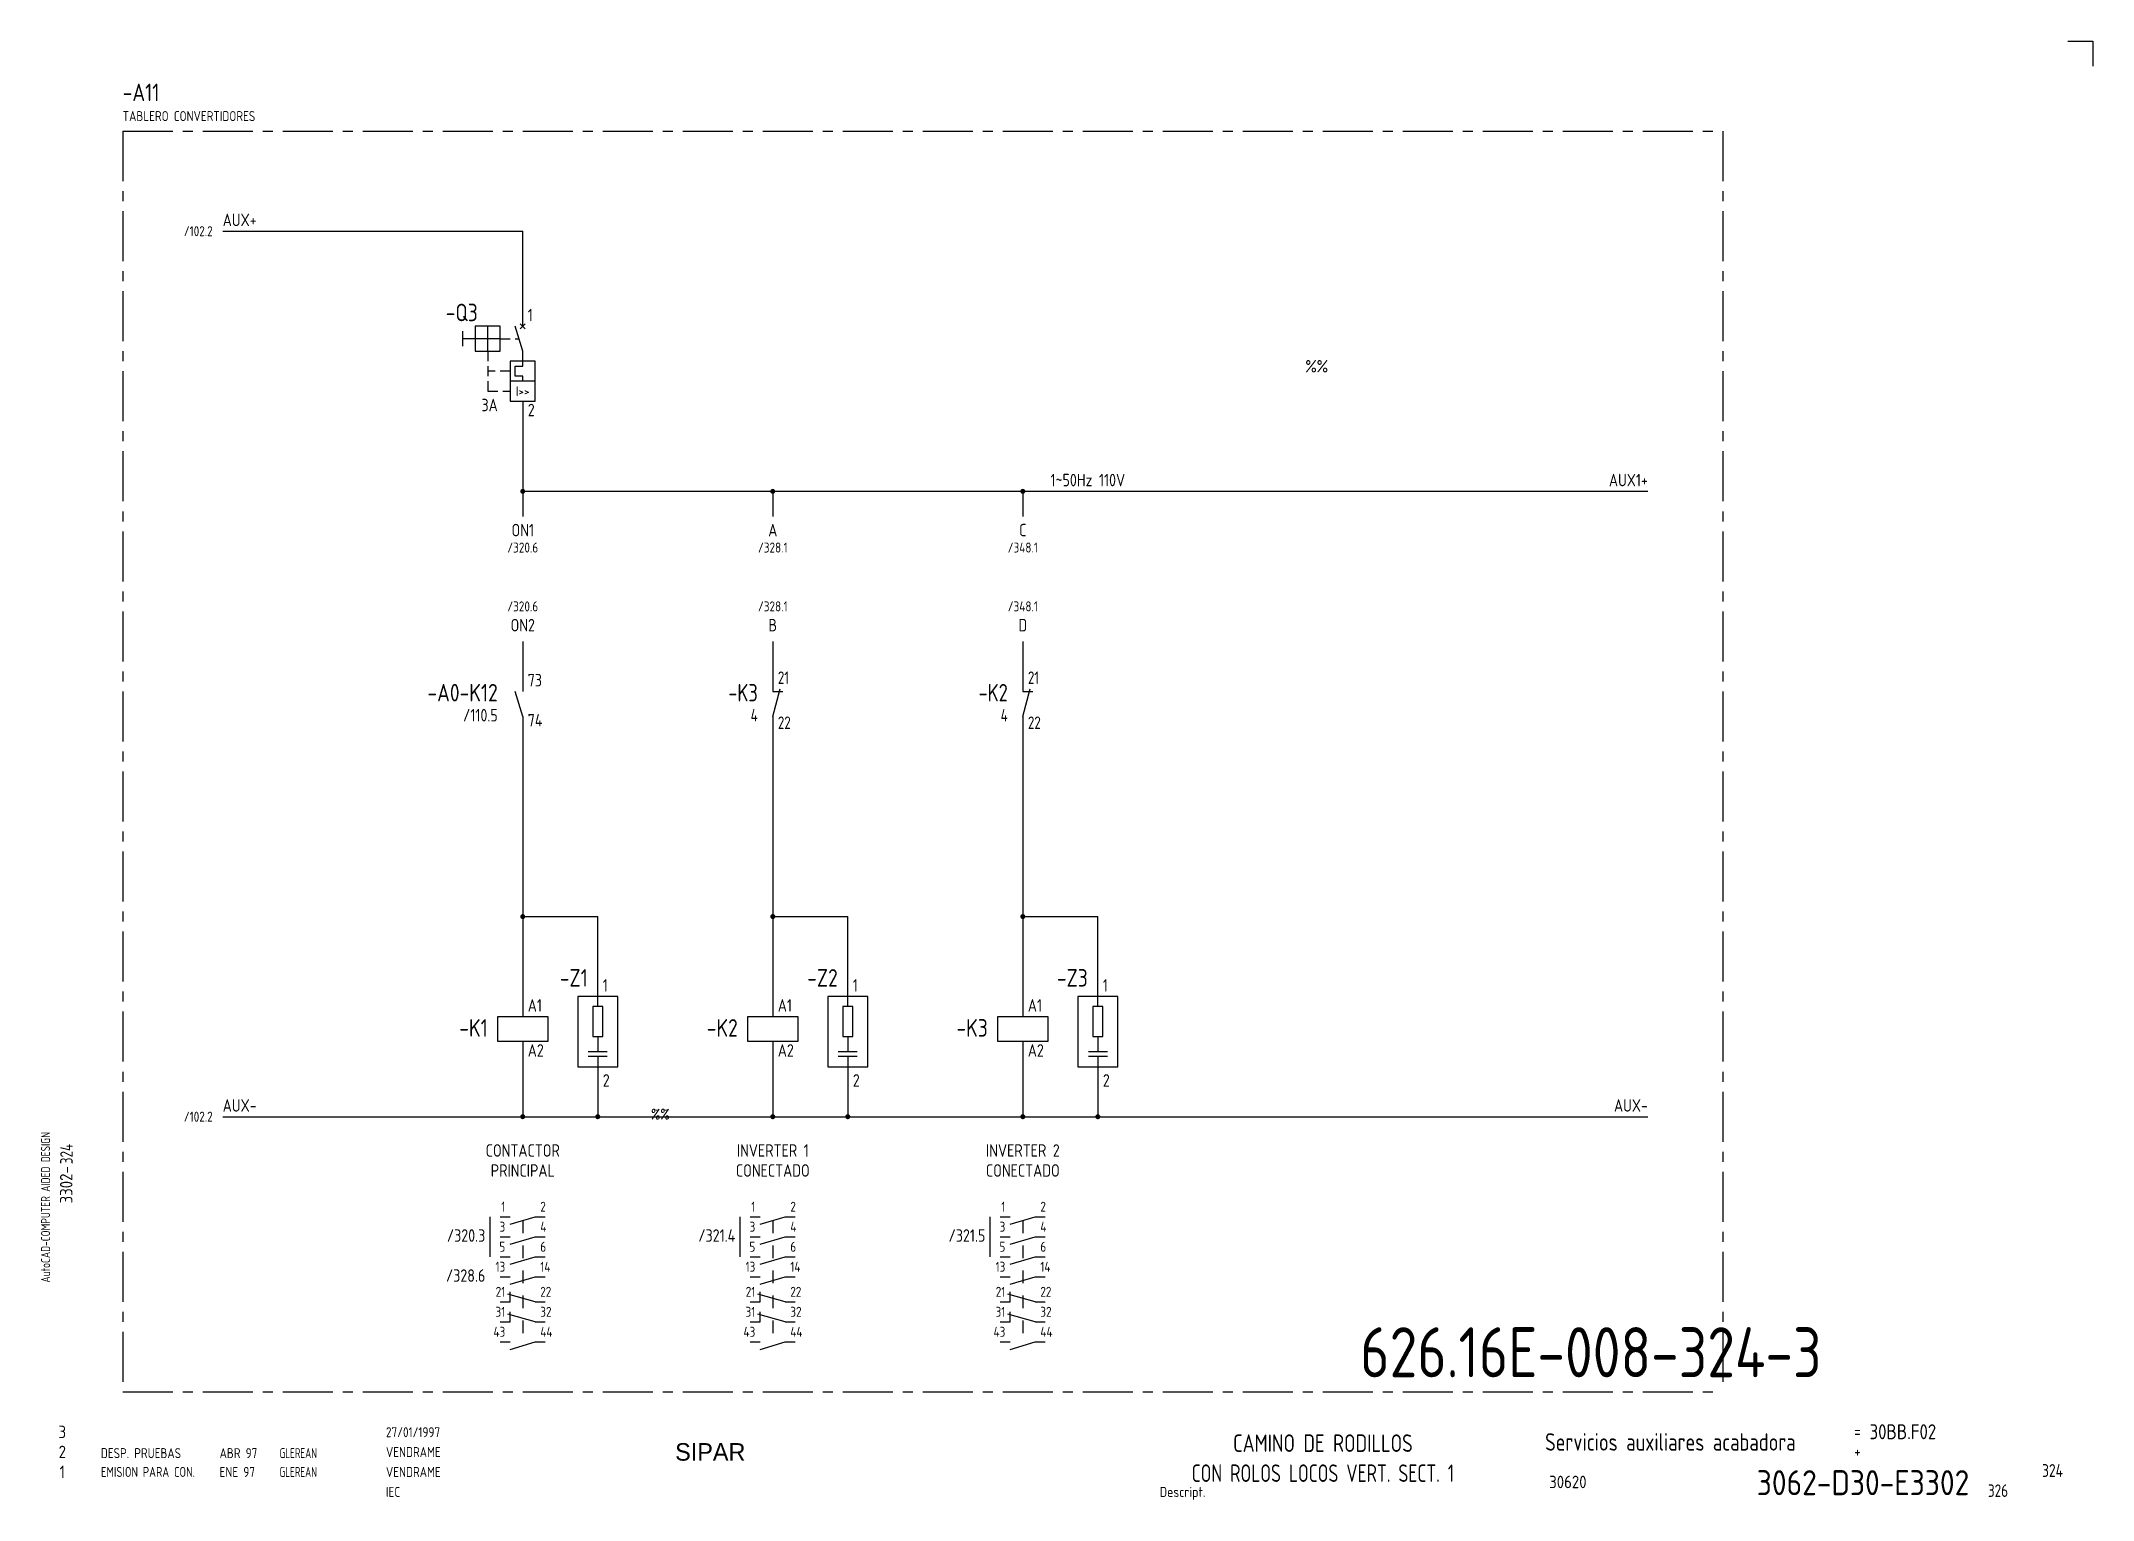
# Model space of a CAD drawing. Extents: x 10 to 420, y 5 to 297.
import ezdxf
from ezdxf.enums import TextEntityAlignment as Align

# ---------------------------------------------------------------- set-up
doc = ezdxf.new("R2010")
doc.units = 0
doc.header["$LTSCALE"] = 8
doc.header["$MEASUREMENT"] = 0
for name, pattern in [('CENTER', [2, 1.25, -0.25, 0.25, -0.25]), ('HIDDEN', [0.375, 0.25, -0.125]), ('HIDDEN1', [0.625, 0.3125, -0.3125])]:
    doc.linetypes.add(name, pattern=pattern)
doc.layers.get('0').update_dxf_attribs({"linetype": 'CONTINUOUS'})
doc.layers.add('CART', color=7, linetype='CONTINUOUS')
doc.styles.add('DIN', font='DIN', dxfattribs={"width": 0.85})
doc.styles.add('SIMPLEX', font='SIMPLEX', dxfattribs={"width": 0.9})
doc.styles.add('UNIV', font='UNIV')

# ---------------------------------------------------------------- blocks, each defined once
blk = doc.blocks.new('WB-FG100')
at = {"layer": 'CART', "color": 1}
for p, q in [((415, 297), (420, 297)), ((420, 297), (420, 292))]:
    blk.add_line(p, q, dxfattribs=at)
at = {"layer": 'CART', "color": 1, "style": 'DIN', "width": 0.8}
blk.add_text('AutoCAD-COMPUTER AIDED DESIGN', height=1.8, rotation=90, dxfattribs=at).set_placement((11.47, 48.84))
at = {"layer": 'CART', "color": 3, "style": 'DIN', "width": 0.8}
for s, p in [('=', (372.24, 17.91)), ('+', (372.24, 13.87))]:
    blk.add_text(s, height=2.5, dxfattribs=at).set_placement(p)
at = {"layer": 'CART', "color": 7, "style": 'DIN', "width": 0.9}
blk.add_attdef('FILE', text='', height=2.5, rotation=90, dxfattribs=at).set_placement((15.95, 68.38), align=Align.CENTER)
for tag, p in [('MOD-3', (13.92, 19)), ('MOD-2', (13.92, 15)), ('MOD-1', (13.92, 11)), ('NR.COMMESSA', (315, 9))]:
    blk.add_attdef(tag, text='', height=2.5, dxfattribs=at).set_placement(p, align=Align.MIDDLE)
at = {"layer": 'CART', "color": 7, "style": 'DIN'}
for tag, width, p in [('REV-3', 0.9, (21.66, 19)), ('DATA-3', 0.9, (45.37, 19)), ('NOME-3', 0.9, (57.37, 19)), ('REV-2', 0.9, (21.66, 15)), ('DATA-2', 0.9, (45.37, 15)), ('NOME-2', 0.9, (57.37, 15)), ('REV-1', 0.9, (21.66, 11)), ('DATA-1', 0.9, (45.37, 11)), ('NOME-1', 0.7, (57.37, 11))]:
    blk.add_attdef(tag, text='', height=2, dxfattribs=dict(at, width=width)).set_placement(p, align=Align.MIDDLE_LEFT)
at = {"layer": 'CART', "color": 7, "style": 'DIN', "width": 0.9}
for tag, p, height in [('DATA', (78.64, 17.94), 2), ('ESECUTORE', (78.64, 13.97), 2), ('CONTROLLORE', (78.64, 9.99), 2), ('SEGUE', (398.93, 5.65), 2.8), ('NORMA', (78.64, 6.01), 2)]:
    blk.add_attdef(tag, p, '', height=height, dxfattribs=at)
at = {"layer": 'CART', "color": 2, "style": 'DIN', "width": 0.9}
for tag, p in [('TITOLO-1/3', (266.5, 18.23)), ('TITOLO-1/2', (266.5, 15.73)), ('TITOLO-2/3', (266.5, 13.18)), ('TITOLO-2/2', (266.5, 10.68)), ('TITOLO-3/3', (266.5, 8.13))]:
    blk.add_attdef(tag, text='', height=3.5, dxfattribs=at).set_placement(p, align=Align.MIDDLE)
at = {"layer": 'CART', "color": 3, "style": 'DIN', "width": 0.9}
blk.add_attdef('ASSIEME', text='', height=3.5, dxfattribs=at).set_placement((334, 17), align=Align.MIDDLE)
at = {"layer": 'CART', "color": 3, "style": 'DIN', "width": 0.85}
for tag, p in [('=', (375.33, 16.63)), ('+', (375.33, 12.76))]:
    blk.add_attdef(tag, text='', height=3, dxfattribs=at).set_placement(p, align=Align.BOTTOM_LEFT)
at = {"layer": 'CART', "color": 3, "style": 'DIN', "width": 0.9}
blk.add_attdef('FOGLIO', text='', height=2.8, dxfattribs=at).set_placement((414.2, 9.56), align=Align.RIGHT)
at = {"layer": 'CART', "color": 2, "style": 'DIN', "width": 0.9}
blk.add_attdef('DISEGNO', text='', height=5, dxfattribs=at).set_placement((395.27, 6.35), align=Align.RIGHT)
at = {"layer": 'CART', "color": 1, "style": 'DIN', "width": 0.9}
blk.add_attdef('TIPOLOGIA', (233.37, 6), '', height=2, dxfattribs=at)

msp = doc.modelspace()

# ---------------------------------------------------------------- linework, layer by layer
at = {"color": 3, "linetype": 'CENTER'}
for p, q in [((26, 279), (346, 279)), ((26, 279), (26, 27)), ((346, 279), (346, 27)), ((26, 27), (346, 27))]:
    msp.add_line(p, q, dxfattribs=at)
for p, q in [((46, 259), (106, 259)), ((106, 240), (106, 259)), ((94, 236), (94, 239)), ((96.5, 240), (96.5, 235)), ((101.5, 240), (96.5, 240)), ((99, 235), (99, 240)), ((101.5, 235), (101.5, 240)), ((106, 235), (104.5, 240)), ((105.5, 240.5), (106.5, 239.5)), ((105.5, 239.5), (106.5, 240.5)), ((101.5, 237.5), (94, 237.5)), ((96.5, 235), (101.5, 235)), ((106, 232), (106, 235)), ((103.5, 233), (103.5, 225)), ((108.5, 233), (103.5, 233)), ((104.5, 232), (106, 232)), ((104.5, 230), (104.5, 232)), ((106, 230), (104.5, 230)), ((106, 229), (106, 230)), ((108.5, 225), (108.5, 233)), ((108.5, 229), (103.5, 229)), ((103.5, 225), (108.5, 225)), ((106, 225), (106, 202)), ((106, 207), (331, 207)), ((156, 207), (156, 202)), ((206, 207), (206, 202)), ((106, 177), (106, 167)), ((156, 177), (156, 167)), ((206, 177), (206, 167)), ((106, 162), (104.5, 167)), ((156, 162), (157.5, 167.5)), ((156, 167), (158, 167)), ((206, 162), (207.5, 167.5)), ((206, 167), (208, 167)), ((106, 162), (106, 102)), ((156, 162), (156, 102)), ((206, 162), (206, 102)), ((106, 122), (121, 122)), ((121, 104), (121, 122)), ((156, 122), (171, 122)), ((171, 104), (171, 122)), ((206, 122), (221, 122)), ((221, 104), (221, 122)), ((120, 104), (120, 98)), ((122, 104), (120, 104)), ((122, 98), (122, 104)), ((170, 104), (170, 98)), ((172, 104), (170, 104)), ((172, 98), (172, 104)), ((220, 104), (220, 98)), ((222, 104), (220, 104)), ((222, 98), (222, 104)), ((106, 97), (106, 82)), ((119.1, 95), (122.9, 95)), ((120, 98), (122, 98)), ((121, 98), (121, 95)), ((156, 97), (156, 82)), ((169.1, 95), (172.9, 95)), ((170, 98), (172, 98)), ((171, 98), (171, 95)), ((206, 97), (206, 82)), ((219.1, 95), (222.9, 95)), ((220, 98), (222, 98)), ((221, 98), (221, 95)), ((122.9, 94), (119.1, 94)), ((121, 94), (121, 82)), ((172.9, 94), (169.1, 94)), ((171, 94), (171, 82)), ((222.9, 94), (219.1, 94)), ((221, 94), (221, 82)), ((46, 82), (331, 82)), ((99.5, 54), (99.5, 62)), ((101.5, 62), (103.5, 62)), ((103.5, 60.5), (108.5, 62)), ((108.5, 62), (110.5, 62)), ((149.5, 54), (149.5, 62)), ((151.5, 62), (153.5, 62)), ((153.5, 60.5), (158.5, 62)), ((158.5, 62), (160.5, 62)), ((199.5, 54), (199.5, 62)), ((201.5, 62), (203.5, 62)), ((203.5, 60.5), (208.5, 62)), ((208.5, 62), (210.5, 62)), ((101.5, 58), (103.5, 58)), ((103.5, 56.5), (108.5, 58)), ((108.5, 58), (110.5, 58)), ((151.5, 58), (153.5, 58)), ((153.5, 56.5), (158.5, 58)), ((158.5, 58), (160.5, 58)), ((201.5, 58), (203.5, 58)), ((203.5, 56.5), (208.5, 58)), ((208.5, 58), (210.5, 58)), ((101.5, 54), (103.5, 54)), ((103.5, 52.5), (108.5, 54)), ((108.5, 54), (110.5, 54)), ((151.5, 54), (153.5, 54)), ((153.5, 52.5), (158.5, 54)), ((158.5, 54), (160.5, 54)), ((201.5, 54), (203.5, 54)), ((203.5, 52.5), (208.5, 54)), ((208.5, 54), (210.5, 54)), ((101.5, 50), (103.5, 50)), ((103.5, 48.5), (108.5, 50)), ((108.5, 50), (110.5, 50)), ((151.5, 50), (153.5, 50)), ((153.5, 48.5), (158.5, 50)), ((158.5, 50), (160.5, 50)), ((201.5, 50), (203.5, 50)), ((203.5, 48.5), (208.5, 50)), ((208.5, 50), (210.5, 50)), ((108.5, 45), (103, 46.5)), ((103.5, 45), (103.5, 47)), ((158.5, 45), (153, 46.5)), ((153.5, 45), (153.5, 47)), ((208.5, 45), (203, 46.5)), ((203.5, 45), (203.5, 47)), ((101.5, 45), (103.5, 45)), ((108.5, 41), (103, 42.5)), ((103.5, 41), (103.5, 43)), ((108.5, 45), (110.5, 45)), ((151.5, 45), (153.5, 45)), ((158.5, 41), (153, 42.5)), ((153.5, 41), (153.5, 43)), ((158.5, 45), (160.5, 45)), ((201.5, 45), (203.5, 45)), ((208.5, 41), (203, 42.5)), ((203.5, 41), (203.5, 43)), ((208.5, 45), (210.5, 45)), ((101.5, 41), (103.5, 41)), ((101.5, 37), (103.5, 37)), ((103.5, 35.5), (108.5, 37)), ((108.5, 41), (110.5, 41)), ((108.5, 37), (110.5, 37)), ((151.5, 41), (153.5, 41)), ((151.5, 37), (153.5, 37)), ((153.5, 35.5), (158.5, 37)), ((158.5, 41), (160.5, 41)), ((158.5, 37), (160.5, 37)), ((201.5, 41), (203.5, 41)), ((201.5, 37), (203.5, 37)), ((203.5, 35.5), (208.5, 37)), ((208.5, 41), (210.5, 41)), ((208.5, 37), (210.5, 37))]:
    msp.add_line(p, q)
at = {"linetype": 'HIDDEN'}
for p, q in [((99, 235), (99, 227)), ((101.5, 237.5), (105.25, 237.5)), ((103.5, 231), (99, 231)), ((99, 227), (103.5, 227))]:
    msp.add_line(p, q, dxfattribs=at)
at = {"color": 7}
for p, q in [((117, 106), (117, 92)), ((125, 106), (117, 106)), ((125, 92), (125, 106)), ((167, 106), (167, 92)), ((175, 106), (167, 106)), ((175, 92), (175, 106)), ((217, 106), (217, 92)), ((225, 106), (217, 106)), ((225, 92), (225, 106)), ((117, 92), (125, 92)), ((167, 92), (175, 92)), ((217, 92), (225, 92))]:
    msp.add_line(p, q, dxfattribs=at)
at = {"linetype": 'Continuous'}
for p, q in [((101, 102), (111, 102)), ((101, 97), (101, 102)), ((111, 102), (111, 97)), ((151, 102), (161, 102)), ((151, 97), (151, 102)), ((161, 102), (161, 97)), ((201, 102), (211, 102)), ((201, 97), (201, 102)), ((211, 102), (211, 97)), ((111, 97), (101, 97)), ((161, 97), (151, 97)), ((211, 97), (201, 97))]:
    msp.add_line(p, q, dxfattribs=at)
at = {"linetype": 'HIDDEN1'}
for p, q in [((106, 61.25), (106, 36.4)), ((156, 61.25), (156, 36.4)), ((206, 61.25), (206, 36.4))]:
    msp.add_line(p, q, dxfattribs=at)
at = {"const_width": 0.5}
for points in [[(105.75, 207, 1), (106.25, 207, 1)], [(105.75, 122, 1), (106.25, 122, 1)], [(155.75, 122, 1), (156.25, 122, 1)], [(205.75, 122, 1), (206.25, 122, 1)], [(105.75, 82, 1), (106.25, 82, 1)], [(120.75, 82, 1), (121.25, 82, 1)], [(155.75, 82, 1), (156.25, 82, 1)], [(170.75, 82, 1), (171.25, 82, 1)], [(205.75, 82, 1), (206.25, 82, 1)], [(220.75, 82, 1), (221.25, 82, 1)]]:
    msp.add_lwpolyline(points, format="xyb", close=True, dxfattribs=at)
at = {"linetype": 'Continuous', "const_width": 0.5}
for points in [[(155.75, 207, 1), (156.25, 207, 1)], [(205.75, 207, 1), (206.25, 207, 1)]]:
    msp.add_lwpolyline(points, format="xyb", close=True, dxfattribs=at)

# ---------------------------------------------------------------- block references
at = {"layer": 'CART'}
ref = msp.add_blockref('WB-FG100', (0, 0), dxfattribs=at)
ref.add_attrib('TIPOLOGIA', 'Descript.', (233.371, 6.001), dxfattribs={"color": 1, "height": 2, "style": 'DIN', "width": 0.9})
ref.add_attrib('ASSIEME', 'Servicios auxiliares acabadora', dxfattribs={"color": 3, "height": 3.5, "style": 'DIN', "width": 0.8}).set_placement((335.5, 17), align=Align.MIDDLE)
ref.add_attrib('=', '30BB.F02', dxfattribs={"color": 3, "height": 3, "style": 'DIN', "width": 0.85}).set_placement((375.333, 16.63), align=Align.BOTTOM_LEFT)
ref.add_attrib('NR.COMMESSA', '30620', dxfattribs={"color": 7, "height": 2.5, "style": 'DIN', "width": 0.9}).set_placement((315, 9), align=Align.MIDDLE)
ref.add_attrib('DISEGNO', '3062-D30-E3302', dxfattribs={"color": 2, "height": 5, "style": 'DIN', "width": 0.9}).set_placement((395.268, 6.35), align=Align.RIGHT)
ref.add_attrib('DATA', '27/01/1997', (78.64, 17.94), dxfattribs={"color": 7, "height": 2, "style": 'DIN', "width": 0.85})
ref.add_attrib('ESECUTORE', 'VENDRAME', (78.64, 13.97), dxfattribs={"color": 7, "height": 2, "style": 'DIN', "width": 0.85})
ref.add_attrib('CONTROLLORE', 'VENDRAME', (78.64, 9.99), dxfattribs={"color": 7, "height": 2, "style": 'DIN', "width": 0.85})
ref.add_attrib('NORMA', 'IEC', (78.64, 6.01), dxfattribs={"color": 7, "height": 2, "style": 'DIN', "width": 0.85})
ref.add_attrib('MOD-1', '1', dxfattribs={"color": 7, "height": 2.5, "style": 'DIN', "width": 0.9}).set_placement((13.924, 11), align=Align.MIDDLE)
ref.add_attrib('REV-1', 'EMISION PARA CON.', dxfattribs={"color": 7, "height": 2, "style": 'DIN', "width": 0.8}).set_placement((21.658, 11), align=Align.MIDDLE_LEFT)
ref.add_attrib('DATA-1', 'ENE 97', dxfattribs={"color": 7, "height": 2, "style": 'DIN', "width": 0.85}).set_placement((45.368, 11), align=Align.MIDDLE_LEFT)
ref.add_attrib('NOME-1', 'GLEREAN', dxfattribs={"color": 7, "height": 2, "style": 'DIN', "width": 0.7}).set_placement((57.368, 11), align=Align.MIDDLE_LEFT)
ref.add_attrib('MOD-2', '2', dxfattribs={"color": 7, "height": 2.5, "style": 'DIN', "width": 0.9}).set_placement((13.924, 15), align=Align.MIDDLE)
ref.add_attrib('MOD-3', '3', dxfattribs={"color": 7, "height": 2.5, "style": 'DIN', "width": 0.9}).set_placement((13.924, 19), align=Align.MIDDLE)
ref.add_attrib('FILE', '3302-', dxfattribs={"color": 7, "height": 2.5, "rotation": 90, "style": 'DIN', "width": 0.9}).set_placement((15.951, 68.38), align=Align.CENTER)

# ---------------------------------------------------------------- texts
at = {"color": 3, "style": 'DIN', "width": 0.85}
msp.add_text('-A11', height=3.5, dxfattribs=at).set_placement((26, 285))
at = {"style": 'DIN'}
for s, height, width, p in [('TABLERO CONVERTIDORES', 2, 0.85, (26, 281)), ('AUX+', 2.5, 0.85, (46, 260)), ('1', 2.5, 0.85, (107, 241)), ('%%', 2.5, 0.85, (262.5, 230.75)), ('2', 2.5, 0.85, (107, 222)), ('73', 2.5, 0.85, (107, 168)), ('21', 2.5, 0.8, (157, 168.5)), ('21', 2.5, 0.8, (207, 168.5)), ('74', 2.5, 0.85, (107, 160)), ('22', 2.5, 0.8, (157, 159.5)), ('22', 2.5, 0.8, (207, 159.5)), ('1', 2.5, 0.85, (122, 107)), ('1', 2.5, 0.85, (172, 107)), ('1', 2.5, 0.85, (222, 107)), ('A1', 2.5, 0.85, (107, 103)), ('A1', 2.5, 0.85, (157, 103)), ('A1', 2.5, 0.85, (207, 103)), ('A2', 2.5, 0.85, (107, 94)), ('A2', 2.5, 0.85, (157, 94)), ('A2', 2.5, 0.85, (207, 94)), ('2', 2.5, 0.85, (122, 88)), ('2', 2.5, 0.85, (172, 88)), ('2', 2.5, 0.85, (222, 88)), ('AUX-', 2.5, 0.85, (46, 83)), ('2', 2, 0.85, (109.5, 63)), ('2', 2, 0.85, (159.5, 63)), ('2', 2, 0.85, (209.5, 63)), ('4', 2, 0.85, (109.5, 59)), ('4', 2, 0.85, (159.5, 59)), ('4', 2, 0.85, (209.5, 59)), ('6', 2, 0.85, (109.5, 55)), ('6', 2, 0.85, (159.5, 55)), ('6', 2, 0.85, (209.5, 55)), ('14', 2, 0.85, (109.5, 51)), ('14', 2, 0.85, (159.5, 51)), ('14', 2, 0.85, (209.5, 51)), ('22', 2, 0.85, (109.5, 46)), ('22', 2, 0.85, (159.5, 46)), ('22', 2, 0.85, (209.5, 46)), ('32', 2, 0.85, (109.5, 42)), ('32', 2, 0.85, (159.5, 42)), ('32', 2, 0.85, (209.5, 42)), ('44', 2, 0.85, (109.5, 38)), ('44', 2, 0.85, (159.5, 38)), ('44', 2, 0.85, (209.5, 38)), ('326', 2.5, 0.8, (399, 6))]:
    msp.add_text(s, height=height, dxfattribs=dict(at, width=width)).set_placement(p)
for s, height, width, p in [('/102.2', 2, 0.85, (44, 258)), ('3A', 2.5, 0.85, (101, 223)), ('AUX1+', 2.5, 0.85, (331, 208)), ('/110.5', 2.5, 0.85, (101, 161)), ('4', 2.5, 0.8, (153, 161)), ('4', 2.5, 0.8, (203, 161)), ('/102.2', 2, 0.85, (44, 81)), ('AUX-', 2.5, 0.85, (331, 83)), ('1', 2, 0.85, (102.5, 63)), ('1', 2, 0.85, (152.5, 63)), ('1', 2, 0.85, (202.5, 63)), ('/320.3', 2.5, 0.85, (98.5, 57)), ('3', 2, 0.85, (102.5, 59)), ('/321.4', 2.5, 0.85, (148.5, 57)), ('3', 2, 0.85, (152.5, 59)), ('/321.5', 2.5, 0.85, (198.5, 57)), ('3', 2, 0.85, (202.5, 59)), ('5', 2, 0.85, (102.5, 55)), ('5', 2, 0.85, (152.5, 55)), ('5', 2, 0.85, (202.5, 55)), ('/328.6', 2.5, 0.85, (98.5, 49)), ('13', 2, 0.85, (102.5, 51)), ('13', 2, 0.85, (152.5, 51)), ('13', 2, 0.85, (202.5, 51)), ('21', 2, 0.85, (102.5, 46)), ('21', 2, 0.85, (152.5, 46)), ('21', 2, 0.85, (202.5, 46)), ('31', 2, 0.85, (102.5, 42)), ('31', 2, 0.85, (152.5, 42)), ('31', 2, 0.85, (202.5, 42)), ('43', 2, 0.85, (102.5, 38)), ('43', 2, 0.85, (152.5, 38)), ('43', 2, 0.85, (202.5, 38))]:
    msp.add_text(s, height=height, dxfattribs=dict(at, width=width)).set_placement(p, align=Align.RIGHT)
at = {"color": 3, "style": 'DIN'}
for s, height, width, p in [('-Q3', 3.5, 0.85, (97, 241)), ('-A0-K12', 3.5, 0.85, (101, 165)), ('-K3', 3.5, 0.8, (153, 165)), ('-K2', 3.5, 0.8, (203, 165)), ('-Z1', 3.5, 0.85, (119, 108)), ('-Z2', 3.5, 0.85, (169, 108)), ('-Z3', 3.5, 0.85, (219, 108)), ('-K1', 3.5, 0.85, (99, 98)), ('-K2', 3.5, 0.85, (149, 98)), ('-K3', 3.5, 0.85, (199, 98)), ('324', 2.56, 0.8, (414, 10))]:
    msp.add_text(s, height=height, dxfattribs=dict(at, width=width)).set_placement(p, align=Align.RIGHT)
at = {"style": 'DIN', "width": 0.85}
for s, height, p in [('I>>', 2, (106, 226)), ('1~50Hz 110V', 2.5, (219, 208)), ('ON1', 2.5, (106, 198)), ('A', 2.5, (156, 198)), ('C', 2.5, (206, 198)), ('/320.6', 2, (106, 194.762)), ('/328.1', 2, (156, 194.762)), ('/348.1', 2, (206, 194.762)), ('/320.6', 2, (106, 183)), ('/328.1', 2, (156, 183)), ('/348.1', 2, (206, 183)), ('ON2', 2.5, (106, 179)), ('B', 2.5, (156, 179)), ('D', 2.5, (206, 179)), ('CONTACTOR', 2.5, (106, 74)), ('INVERTER 1', 2.5, (156, 74)), ('INVERTER 2', 2.5, (206, 74)), ('PRINCIPAL', 2.5, (106, 70)), ('CONECTADO', 2.5, (156, 70)), ('CONECTADO', 2.5, (206, 70))]:
    msp.add_text(s, height=height, dxfattribs=at).set_placement(p, align=Align.CENTER)
at = {"color": 7, "linetype": 'Continuous', "style": 'SIMPLEX', "width": 0.9}
msp.add_text('%%', height=2, dxfattribs=at).set_placement((133.5, 82.5), align=Align.MIDDLE)
at = {"style": 'DIN', "width": 0.8}
msp.add_text('324', height=2.5, rotation=90, dxfattribs=at).set_placement((16, 72.5))
at = {"color": 3, "style": 'DIN'}
for s, width, p in [('CAMINO DE RODILLOS', 0.8, (266, 15)), ('CON ROLOS LOCOS VERT. SECT. 1', 0.75, (266, 9))]:
    msp.add_text(s, height=3.5, dxfattribs=dict(at, width=width)).set_placement(p, align=Align.CENTER)
at = {"linetype": 'Continuous', "style": 'DIN'}
for s, width, p in [('DESP. PRUEBAS', 0.85, (21.625, 13.75)), ('ABR 97', 0.85, (45.375, 13.75)), ('GLEREAN', 0.7, (57.375, 13.75))]:
    msp.add_text(s, height=2, dxfattribs=dict(at, width=width)).set_placement(p)
at = {"color": 2, "insert": (273.469, 39.915), "char_height": 10, "width": 111.04113, "attachment_point": 1, "style": 'DIN'}
msp.add_mtext('626.16E-008-324-3', dxfattribs=at)
at = {"layer": 'CART', "color": 2, "linetype": 'Continuous', "style": 'UNIV'}
msp.add_text('SIPAR', height=3.5, dxfattribs=at).set_placement((143.5, 13.25), align=Align.CENTER)

doc.saveas('drawing.dxf')
